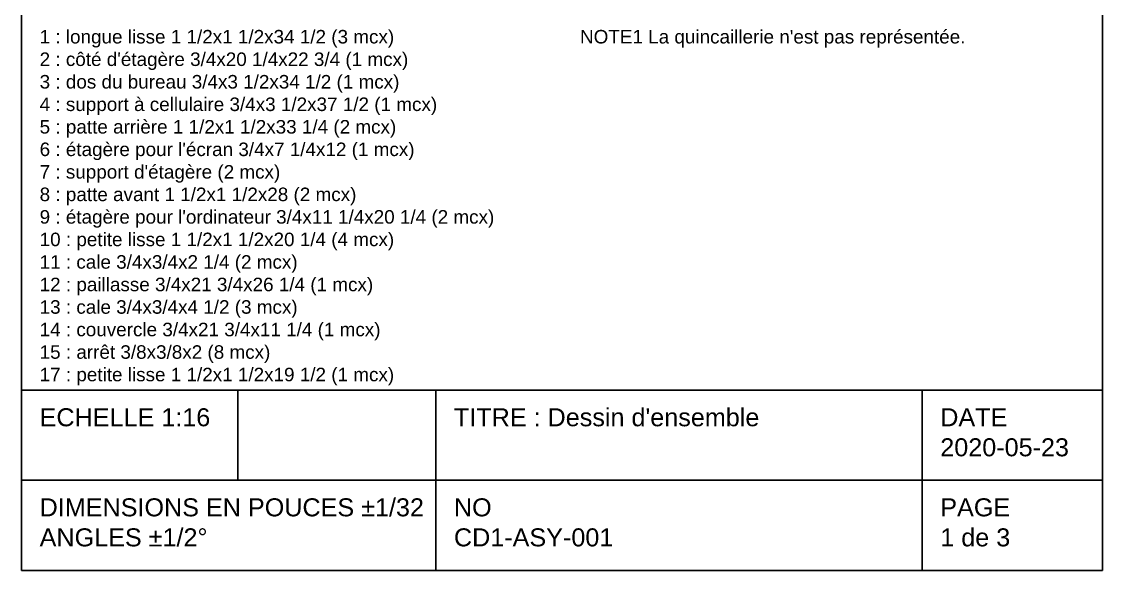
# Model space of a CAD drawing. Header units: inches. Extents: x -14 to 106, y -120 to 40.
# Drawn here: x -14 to 106, y -120 to -59.1 of the extents above; entities that cross this region are included whole.
import ezdxf

# ---------------------------------------------------------------- set-up
doc = ezdxf.new("R2010")
doc.units = ezdxf.units.IN
doc.header["$MEASUREMENT"] = 0
doc.layers.get('0').update_dxf_attribs({"lineweight": 25})
doc.styles.add('textstyle11', font='')
doc.styles.add('textstyle12', font='')
doc.styles.add('textstyle13', font='')
doc.styles.add('textstyle14', font='')
doc.styles.add('textstyle15', font='')
doc.styles.add('textstyle16', font='')
doc.styles.add('textstyle33', font='')
doc.styles.add('textstyle34', font='')
doc.styles.get('textstyle11').set_extended_font_data('Arial')
doc.styles.get('textstyle12').set_extended_font_data('Arial')
doc.styles.get('textstyle13').set_extended_font_data('Arial')
doc.styles.get('textstyle14').set_extended_font_data('Arial')
doc.styles.get('textstyle15').set_extended_font_data('Arial')
doc.styles.get('textstyle16').set_extended_font_data('Arial')
doc.styles.get('textstyle33').set_extended_font_data('Arial')
doc.styles.get('textstyle34').set_extended_font_data('Arial')

# ---------------------------------------------------------------- blocks, each defined once
blk = doc.blocks.new('cartouche_ANSI_A')
for p, q in [((0, 0), (0, 10)), ((7.5, 10), (7.5, 0)), ((0, 1.5), (0, 0)), ((7.5, 0), (7.5, 1.5)), ((0, 1.25), (7.5, 1.25)), ((1.5, 1.25), (1.5, 0.625)), ((2.875, 0), (2.875, 1.25)), ((6.25, 1.25), (6.25, 0)), ((0, 0), (0, 0.75)), ((7.5, 0.75), (7.5, 0)), ((0, 0.625), (2.875, 0.625)), ((2.875, 0.625), (5.625, 0.625)), ((5.625, 0.625), (7.5, 0.625)), ((7.5, 0), (0, 0)), ((0, 0), (7.5, 0)), ((7.5, 0), (0, 0))]:
    blk.add_line(p, q)
at = {"char_height": 0.125, "attachment_point": 1}
for s, insert, style in [('ECHELLE 1:16', (0.125, 1.125), 'textstyle12'), ("TITRE : Dessin d'ensemble", (3, 1.125), 'textstyle14'), ('DATE\\P2020-05-23', (6.375, 1.125), 'textstyle16'), ('DIMENSIONS EN POUCES %%p1/32\\PANGLES %%p1/2%%d', (0.125, 0.5), 'textstyle11'), ('NO\\PCD1-ASY-001', (3, 0.5), 'textstyle13'), ('PAGE\\P1 de 3', (6.375, 0.5), 'textstyle15')]:
    blk.add_mtext(s, dxfattribs=dict(at, insert=insert, style=style))

msp = doc.modelspace()

# ---------------------------------------------------------------- block references
at = {"xscale": 16, "yscale": 16}
msp.add_blockref('cartouche_ANSI_A', (-14, -120), dxfattribs=at)

# ---------------------------------------------------------------- texts
at = {"char_height": 1.5, "attachment_point": 1}
for s, insert, style in [("1 : longue lisse 1 1/2x1 1/2x34 1/2 (3 mcx)\\P2 : côté d'étagère 3/4x20 1/4x22 3/4 (1 mcx)\\P3 : dos du bureau 3/4x3 1/2x34 1/2 (1 mcx)\\P4 : support à cellulaire 3/4x3 1/2x37 1/2 (1 mcx)\\P5 : patte arrière 1 1/2x1 1/2x33 1/4 (2 mcx)\\P6 : étagère pour l'écran 3/4x7 1/4x12 (1 mcx)\\P7 : support d'étagère (2 mcx)\\P8 : patte avant 1 1/2x1 1/2x28 (2 mcx)\\P9 : étagère pour l'ordinateur 3/4x11 1/4x20 1/4 (2 mcx)\\P10 : petite lisse 1 1/2x1 1/2x20 1/4 (4 mcx)\\P11 : cale 3/4x3/4x2 1/4 (2 mcx)\\P12 : paillasse 3/4x21 3/4x26 1/4 (1 mcx)\\P13 : cale 3/4x3/4x4 1/2 (3 mcx)\\P14 : couvercle 3/4x21 3/4x11 1/4 (1 mcx)\\P15 : arrêt 3/8x3/8x2 (8 mcx)\\P17 : petite lisse 1 1/2x1 1/2x19 1/2 (1 mcx)", (-12, -60), 'textstyle33'), ("NOTE1 La quincaillerie n'est pas représentée.", (48, -60), 'textstyle34')]:
    msp.add_mtext(s, dxfattribs=dict(at, insert=insert, style=style))

doc.saveas('drawing.dxf')
